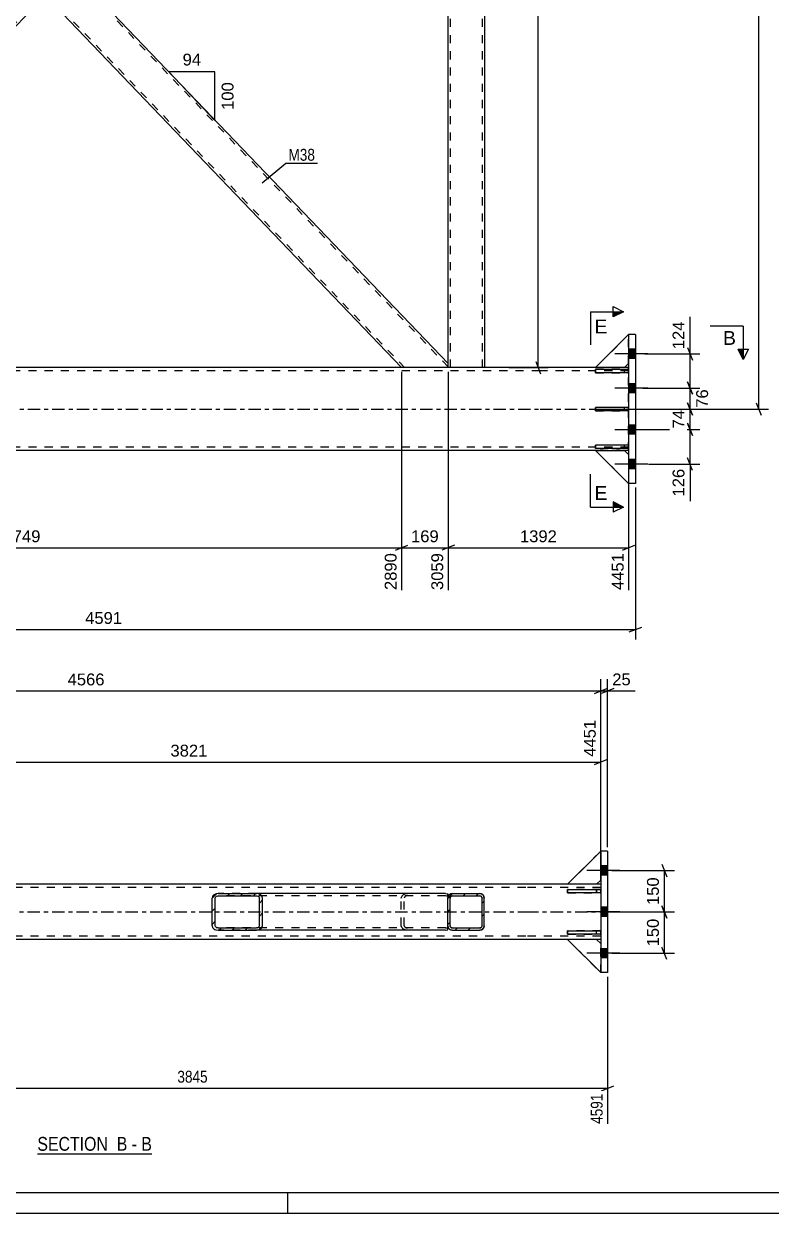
# Model space of a CAD drawing. Header units: millimetres. Extents: x 0 to 841, y 0 to 594.
# Drawn here: x 147.3 to 327.7, y 0 to 287.4 of the extents above; entities that cross this region are included whole.
import ezdxf

# ---------------------------------------------------------------- set-up
doc = ezdxf.new("R2010")
doc.units = ezdxf.units.MM
doc.linetypes.add('DXK_LINE_DOT2', pattern=[3.9198, 1.9599, -1.9599])
doc.linetypes.add('DXK_LINE_DOT3', pattern=[5.9187, 2.979, -0.9799, 0.9799, -0.9799])
doc.styles.add('Arial', font='ARIAL.TTF', dxfattribs={"height": 0.2})
doc.styles.add('Arial Narrow', font='ARIALN.TTF', dxfattribs={"height": 0.2})

# ---------------------------------------------------------------- blocks, each defined once
blk = doc.blocks.new('Unknown-318890688-1126')
at = {"color": 5, "linetype": 'Continuous'}
for p, q in [((5, 5), (836, 5)), ((211, 0), (211, 5)), ((0, 0), (841, 0))]:
    blk.add_line(p, q, dxfattribs=at)
blk = doc.blocks.new('Unknown-318890688-17 - 2607')
at = {"color": 6, "linetype": 'Continuous'}
blk.add_line((150.57, 14.34), (178.22, 14.34), dxfattribs=at)
at = {"color": 0, "linetype": 'Continuous'}
blk.add_wipeout([(168.68, 15.09), (168.68, 18.59), (150.57, 18.59), (150.57, 15.09)], dxfattribs=at)
at = {"color": 7, "linetype": 'Continuous', "style": 'Arial Narrow'}
blk.add_text('SECTION ', height=3.34, dxfattribs=at).set_placement((150.57, 15.09))
at = {"color": 0, "linetype": 'Continuous'}
blk.add_wipeout([(172.29, 15.09), (172.29, 18.59), (169.73, 18.59), (169.73, 15.09)], dxfattribs=at)
blk.add_wipeout([(174.61, 15.09), (174.61, 18.59), (173.34, 18.59), (173.34, 15.09)], dxfattribs=at)
at = {"color": 7, "linetype": 'Continuous', "style": 'Arial Narrow'}
blk.add_text('B', height=3.34, dxfattribs=at).set_placement((169.73, 15.09))
at = {"color": 0, "linetype": 'Continuous'}
blk.add_wipeout([(178.22, 15.09), (178.22, 18.59), (175.66, 18.59), (175.66, 15.09)], dxfattribs=at)
at = {"color": 7, "linetype": 'Continuous', "style": 'Arial Narrow'}
for s, p in [('B', (175.66, 15.09)), ('-', (173.34, 15.09))]:
    blk.add_text(s, height=3.34, dxfattribs=at).set_placement(p)
blk = doc.blocks.new('Bolt-318890688-4436 - 4290')
at = {"linetype": 'Continuous'}
for points in [[(293.31, 208.74), (293.31, 206.54), (294.97, 206.54), (294.97, 208.74)], [(293.31, 208.74), (293.31, 206.54), (294.97, 206.54), (294.97, 208.74)], [(293.31, 208.74), (293.31, 206.54), (294.97, 206.54), (294.97, 208.74)], [(293.31, 200.41), (293.31, 198.21), (294.97, 198.21), (294.97, 200.41)], [(293.31, 200.41), (293.31, 198.21), (294.97, 198.21), (294.97, 200.41)], [(293.31, 190.41), (293.31, 188.21), (294.97, 188.21), (294.97, 190.41)], [(293.31, 190.41), (293.31, 188.21), (294.97, 188.21), (294.97, 190.41)], [(293.31, 182.08), (293.31, 179.88), (294.97, 179.88), (294.97, 182.08)], [(293.31, 182.08), (293.31, 179.88), (294.97, 179.88), (294.97, 182.08)], [(293.31, 182.08), (293.31, 179.88), (294.97, 179.88), (294.97, 182.08)]]:
    blk.add_hatch(color=1, dxfattribs=at).paths.add_polyline_path(points)
at = {"color": 1, "linetype": 'Continuous'}
for p, q in [((297.91, 207.64), (289.97, 207.64)), ((297.91, 207.64), (289.97, 207.64)), ((297.91, 207.64), (289.97, 207.64)), ((294.97, 208.74), (293.31, 208.74)), ((294.97, 208.74), (293.31, 208.74)), ((294.97, 208.74), (293.31, 208.74)), ((294.97, 206.54), (293.31, 206.54)), ((294.97, 206.54), (293.31, 206.54)), ((294.97, 206.54), (293.31, 206.54)), ((297.91, 199.31), (289.97, 199.31)), ((297.91, 199.31), (289.97, 199.31)), ((294.97, 200.41), (293.31, 200.41)), ((294.97, 200.41), (293.31, 200.41)), ((294.97, 198.21), (293.31, 198.21)), ((294.97, 198.21), (293.31, 198.21)), ((294.97, 190.41), (293.31, 190.41)), ((294.97, 190.41), (293.31, 190.41)), ((297.91, 189.31), (289.97, 189.31)), ((297.91, 189.31), (289.97, 189.31)), ((294.97, 188.21), (293.31, 188.21)), ((294.97, 188.21), (293.31, 188.21)), ((294.97, 182.08), (293.31, 182.08)), ((294.97, 182.08), (293.31, 182.08)), ((294.97, 182.08), (293.31, 182.08)), ((297.91, 180.98), (289.97, 180.98)), ((297.91, 180.98), (289.97, 180.98)), ((297.91, 180.98), (289.97, 180.98)), ((294.97, 179.88), (293.31, 179.88)), ((294.97, 179.88), (293.31, 179.88)), ((294.97, 179.88), (293.31, 179.88))]:
    blk.add_line(p, q, dxfattribs=at)
blk = doc.blocks.new('Part-318890688-4358 - 4290')
at = {"color": 7, "linetype": 'DXK_LINE_DOT2'}
for p, q in [((249.74, 396.98), (258.54, 396.98)), ((249.74, 396.01), (249.74, 396.98)), ((250.27, 204.31), (250.27, 396.98)), ((258.01, 204.31), (258.01, 396.98)), ((249.74, 204.31), (249.74, 205.28)), ((258.54, 204.31), (249.74, 204.31))]:
    blk.add_line(p, q, dxfattribs=at)
at = {"color": 2, "linetype": 'Continuous'}
for p, q in [((258.54, 396.98), (258.54, 204.31)), ((249.74, 205.28), (249.74, 396.01))]:
    blk.add_line(p, q, dxfattribs=at)
blk = doc.blocks.new('Part-318890688-4422 - 4290')
at = {"color": 7, "linetype": 'DXK_LINE_DOT2'}
for p, q in [((285.31, 184.31), (292.31, 184.31)), ((293.31, 176.31), (285.31, 184.31)), ((292.31, 184.31), (293.31, 183.31)), ((293.31, 183.31), (293.31, 176.31))]:
    blk.add_line(p, q, dxfattribs=at)
blk = doc.blocks.new('Part-318890688-4416 - 4290')
at = {"color": 2, "linetype": 'Continuous'}
for p, q in [((285.31, 193.91), (285.31, 194.71)), ((293.31, 194.71), (285.31, 194.71)), ((293.31, 193.91), (285.31, 193.91)), ((293.31, 193.91), (293.31, 194.71))]:
    blk.add_line(p, q, dxfattribs=at)
at = {"color": 7, "linetype": 'DXK_LINE_DOT2'}
for p, q in [((292.31, 193.91), (292.31, 194.71)), ((293.31, 194.71), (293.31, 194.71)), ((293.31, 194.71), (293.31, 194.71)), ((293.31, 193.91), (293.31, 193.91)), ((293.31, 193.91), (293.31, 193.91))]:
    blk.add_line(p, q, dxfattribs=at)
blk = doc.blocks.new('Part-318890688-4352 - 4290')
at = {"color": 2, "linetype": 'Continuous'}
for p, q in [((153.21, 295.05), (158.56, 300.64)), ((249.74, 205.28), (158.56, 300.64)), ((152.47, 294.28), (153.21, 295.05)), ((238.49, 204.31), (152.47, 294.28)), ((249.74, 204.83), (249.74, 205.28)), ((249.76, 204.31), (249.74, 204.83))]:
    blk.add_line(p, q, dxfattribs=at)
at = {"color": 7, "linetype": 'DXK_LINE_DOT2'}
for p, q in [((249.74, 204.51), (158.19, 300.26)), ((152.53, 294.33), (153.21, 295.05)), ((152.84, 294.66), (152.87, 294.69)), ((239.23, 204.31), (152.84, 294.66)), ((249.76, 204.31), (238.49, 204.31)), ((249.74, 204.31), (249.74, 204.51)), ((249.74, 204.33), (249.74, 204.31))]:
    blk.add_line(p, q, dxfattribs=at)
blk = doc.blocks.new('Part-318890688-4377 - 4290')
at = {"color": 7, "linetype": 'DXK_LINE_DOT2'}
for p, q in [((55.2, 204.51), (239.23, 396.98)), ((65.72, 204.31), (249.74, 396.78)), ((249.76, 396.98), (238.49, 396.98)), ((249.74, 396.78), (249.74, 396.98)), ((152.47, 307.01), (146.38, 300.64)), ((152.47, 294.28), (158.56, 300.64)), ((66.45, 204.31), (55.19, 204.31)), ((55.2, 204.31), (55.2, 204.51))]:
    blk.add_line(p, q, dxfattribs=at)
at = {"color": 7, "linetype": 'DXK_LINE_DOT3'}
blk.add_line((60.37, 204.31), (244.58, 396.98), dxfattribs=at)
at = {"color": 2, "linetype": 'Continuous'}
for p, q in [((238.49, 396.98), (152.47, 307.01)), ((249.74, 396.46), (249.76, 396.98)), ((249.74, 396.01), (158.56, 300.64)), ((249.74, 396.01), (249.74, 396.46)), ((55.2, 205.28), (146.38, 300.64)), ((152.47, 294.28), (66.45, 204.31)), ((55.2, 204.83), (55.19, 204.31)), ((55.2, 205.28), (55.2, 204.83))]:
    blk.add_line(p, q, dxfattribs=at)
blk = doc.blocks.new('Part-318890688-4424 - 4290')
at = {"color": 7, "linetype": 'DXK_LINE_DOT2'}
for p, q in [((293.31, 212.31), (285.31, 204.31)), ((293.31, 205.31), (293.31, 212.31)), ((285.31, 204.31), (292.31, 204.31)), ((292.31, 204.31), (293.31, 205.31))]:
    blk.add_line(p, q, dxfattribs=at)
blk = doc.blocks.new('Part-318890688-4415 - 4290')
at = {"color": 2, "linetype": 'Continuous'}
for p, q in [((294.97, 212.31), (293.31, 212.31)), ((293.31, 212.31), (293.31, 176.31)), ((294.97, 212.31), (294.97, 176.31)), ((294.97, 176.31), (293.31, 176.31))]:
    blk.add_line(p, q, dxfattribs=at)
blk = doc.blocks.new('Part-318890688-4417 - 4290')
at = {"color": 2, "linetype": 'Continuous'}
for p, q in [((285.31, 203.08), (285.31, 203.88)), ((293.31, 203.88), (285.31, 203.88)), ((293.31, 203.08), (285.31, 203.08)), ((293.31, 203.08), (293.31, 203.88))]:
    blk.add_line(p, q, dxfattribs=at)
at = {"color": 7, "linetype": 'DXK_LINE_DOT2'}
for p, q in [((292.31, 203.08), (292.31, 203.88)), ((293.31, 203.88), (293.31, 203.88)), ((293.31, 203.88), (293.31, 203.88)), ((293.31, 203.08), (293.31, 203.08)), ((293.31, 203.08), (293.31, 203.08))]:
    blk.add_line(p, q, dxfattribs=at)
blk = doc.blocks.new('Part-318890688-4418 - 4290')
at = {"color": 2, "linetype": 'Continuous'}
for p, q in [((285.31, 184.74), (285.31, 185.54)), ((293.31, 185.54), (285.31, 185.54)), ((293.31, 184.74), (285.31, 184.74)), ((293.31, 184.74), (293.31, 185.54))]:
    blk.add_line(p, q, dxfattribs=at)
at = {"color": 7, "linetype": 'DXK_LINE_DOT2'}
for p, q in [((292.31, 184.74), (292.31, 185.54)), ((293.31, 185.54), (293.31, 185.54)), ((293.31, 185.54), (293.31, 185.54)), ((293.31, 184.74), (293.31, 184.74)), ((293.31, 184.74), (293.31, 184.74))]:
    blk.add_line(p, q, dxfattribs=at)
blk = doc.blocks.new('Part-318890688-4409 - 4290')
at = {"color": 2, "linetype": 'Continuous'}
for p, q in [((271.87, 204.31), (45.8, 204.31)), ((45.8, 195.35), (45.8, 204.31)), ((293.31, 204.31), (271.97, 204.31)), ((271.87, 184.31), (63.47, 184.31)), ((285.31, 184.31), (271.97, 184.31)), ((293.31, 184.31), (292.31, 184.31))]:
    blk.add_line(p, q, dxfattribs=at)
at = {"color": 7, "linetype": 'DXK_LINE_DOT2'}
for p, q in [((293.31, 184.31), (293.31, 204.31)), ((271.87, 203.51), (45.8, 203.51)), ((293.31, 203.51), (271.97, 203.51)), ((45.8, 184.31), (45.8, 195.35)), ((271.87, 185.11), (45.8, 185.11)), ((63.47, 184.31), (45.8, 184.31)), ((293.31, 185.11), (271.97, 185.11)), ((292.31, 184.31), (285.31, 184.31))]:
    blk.add_line(p, q, dxfattribs=at)
at = {"color": 7, "linetype": 'DXK_LINE_DOT3'}
for p, q in [((35.8, 194.31), (271.87, 194.31)), ((271.97, 194.31), (303.31, 194.31))]:
    blk.add_line(p, q, dxfattribs=at)
blk = doc.blocks.new('Part-318890688-4419 - 4290')
at = {"color": 7, "linetype": 'DXK_LINE_DOT2'}
for p, q in [((293.31, 194.71), (285.31, 194.71)), ((285.31, 194.71), (285.31, 193.91)), ((285.31, 193.91), (293.31, 193.91)), ((292.31, 193.91), (292.31, 194.71)), ((293.31, 193.91), (293.31, 194.71))]:
    blk.add_line(p, q, dxfattribs=at)
blk = doc.blocks.new('Part-318890688-4420 - 4290')
at = {"color": 7, "linetype": 'DXK_LINE_DOT2'}
for p, q in [((293.31, 203.88), (285.31, 203.88)), ((285.31, 203.88), (285.31, 203.08)), ((285.31, 203.08), (293.31, 203.08)), ((292.31, 203.08), (292.31, 203.88)), ((293.31, 203.08), (293.31, 203.88))]:
    blk.add_line(p, q, dxfattribs=at)
blk = doc.blocks.new('Part-318890688-4421 - 4290')
at = {"color": 7, "linetype": 'DXK_LINE_DOT2'}
for p, q in [((293.31, 185.54), (285.31, 185.54)), ((285.31, 185.54), (285.31, 184.74)), ((285.31, 184.74), (293.31, 184.74)), ((292.31, 184.74), (292.31, 185.54)), ((293.31, 184.74), (293.31, 185.54))]:
    blk.add_line(p, q, dxfattribs=at)
blk = doc.blocks.new('Part-318890688-4423 - 4290')
at = {"color": 2, "linetype": 'Continuous'}
for p, q in [((285.31, 184.31), (292.31, 184.31)), ((293.31, 176.31), (285.31, 184.31)), ((292.31, 184.31), (293.31, 183.31))]:
    blk.add_line(p, q, dxfattribs=at)
at = {"color": 7, "linetype": 'DXK_LINE_DOT2'}
for p, q in [((293.31, 183.31), (293.31, 183.31)), ((293.31, 183.31), (293.31, 176.31)), ((293.31, 183.31), (293.31, 183.31)), ((293.31, 176.31), (293.31, 176.31)), ((293.31, 176.31), (293.31, 176.31))]:
    blk.add_line(p, q, dxfattribs=at)
blk = doc.blocks.new('Part-318890688-4425 - 4290')
at = {"color": 2, "linetype": 'Continuous'}
for p, q in [((293.31, 212.31), (285.31, 204.31)), ((293.31, 212.31), (293.31, 212.31)), ((292.31, 204.31), (285.31, 204.31)), ((293.31, 205.31), (292.31, 204.31))]:
    blk.add_line(p, q, dxfattribs=at)
at = {"color": 7, "linetype": 'DXK_LINE_DOT2'}
for q in [(293.31, 212.31), (293.31, 205.31), (293.31, 205.31)]:
    blk.add_line((293.31, 205.31), q, dxfattribs=at)
blk = doc.blocks.new('Part-318890688-2615 - 2607')
at = {"color": 2, "linetype": 'Continuous'}
for p, q in [((288.24, 87.47), (286.57, 87.47)), ((286.57, 87.47), (286.57, 58.14)), ((288.24, 87.47), (288.24, 58.14)), ((288.24, 58.14), (286.57, 58.14))]:
    blk.add_line(p, q, dxfattribs=at)
blk = doc.blocks.new('Part-318890688-2619 - 2607')
at = {"color": 2, "linetype": 'Continuous'}
for p, q in [((285.57, 66.14), (278.57, 66.14)), ((278.57, 66.14), (286.57, 58.14)), ((286.57, 65.14), (285.57, 66.14))]:
    blk.add_line(p, q, dxfattribs=at)
at = {"color": 7, "linetype": 'DXK_LINE_DOT2'}
for p, q in [((286.57, 65.14), (286.57, 65.14)), ((286.57, 65.14), (286.57, 65.14)), ((286.57, 58.14), (286.57, 65.14)), ((286.57, 58.14), (286.57, 58.14)), ((286.57, 58.14), (286.57, 58.14))]:
    blk.add_line(p, q, dxfattribs=at)
blk = doc.blocks.new('Part-318890688-2677 - 2607')
at = {"linetype": 'Continuous'}
h = blk.add_hatch(dxfattribs=at)
h.set_pattern_fill('', scale=0.7, style=0, pattern_type=0)
h.set_pattern_definition([(45, (257.813, 68.4882), (-1.57154, 1.57154), [])])
h.paths.add_polyline_path([(257.4, 68.41), (257.81, 68.49), (258.16, 68.72), (258.39, 69.07), (258.47, 69.47), (258.47, 76.14), (258.39, 76.55), (258.16, 76.89), (257.81, 77.13), (257.4, 77.21), (250.74, 77.21), (250.33, 77.13), (249.98, 76.89), (249.75, 76.55), (249.67, 76.14), (249.67, 69.47), (249.75, 69.07), (249.98, 68.72), (250.33, 68.49), (250.74, 68.41)])
h.paths.add_polyline_path([(250.53, 68.98), (250.36, 69.1), (250.25, 69.27), (250.2, 69.47), (250.2, 76.14), (250.25, 76.34), (250.36, 76.52), (250.53, 76.63), (250.74, 76.67), (257.4, 76.67), (257.61, 76.63), (257.78, 76.52), (257.9, 76.34), (257.94, 76.14), (257.94, 69.47), (257.9, 69.27), (257.78, 69.1), (257.61, 68.98), (257.4, 68.94), (250.74, 68.94)])
at = {"color": 7, "linetype": 'DXK_LINE_DOT2'}
for p, q in [((249.67, 76.14), (249.75, 76.55)), ((249.67, 69.47), (249.67, 76.14)), ((250.25, 76.34), (250.2, 76.14)), ((250.2, 69.47), (250.2, 76.14)), ((250.33, 77.13), (250.74, 77.21)), ((250.74, 76.67), (250.53, 76.63)), ((250.74, 77.21), (257.4, 77.21)), ((250.74, 76.67), (257.4, 76.67)), ((257.4, 77.21), (257.81, 77.13)), ((257.61, 76.63), (257.4, 76.67)), ((257.94, 76.14), (257.9, 76.34)), ((257.94, 69.47), (257.94, 76.14)), ((258.39, 76.55), (258.47, 76.14)), ((258.47, 69.47), (258.47, 76.14)), ((249.75, 69.07), (249.67, 69.47)), ((250.2, 69.47), (250.25, 69.27)), ((250.53, 68.98), (250.74, 68.94)), ((257.4, 68.94), (257.61, 68.98)), ((257.9, 69.27), (257.94, 69.47)), ((258.47, 69.47), (258.39, 69.07)), ((250.74, 68.41), (250.33, 68.49)), ((250.74, 68.94), (257.4, 68.94)), ((250.74, 68.41), (257.4, 68.41)), ((257.81, 68.49), (257.4, 68.41))]:
    blk.add_line(p, q, dxfattribs=at)
at = {"color": 2, "linetype": 'Continuous'}
for p, q in [((249.75, 76.55), (249.67, 76.14)), ((249.67, 69.47), (249.67, 76.14)), ((250.2, 76.14), (250.25, 76.34)), ((250.2, 69.47), (250.2, 76.14)), ((250.74, 77.21), (250.33, 77.13)), ((250.53, 76.63), (250.74, 76.67)), ((250.74, 77.21), (257.4, 77.21)), ((250.74, 76.67), (257.4, 76.67)), ((257.81, 77.13), (257.4, 77.21)), ((257.4, 76.67), (257.61, 76.63)), ((257.9, 76.34), (257.94, 76.14)), ((257.94, 69.47), (257.94, 76.14)), ((258.47, 76.14), (258.39, 76.55)), ((258.47, 69.47), (258.47, 76.14)), ((249.67, 69.47), (249.75, 69.07)), ((250.25, 69.27), (250.2, 69.47)), ((250.74, 68.94), (250.53, 68.98)), ((257.61, 68.98), (257.4, 68.94)), ((257.94, 69.47), (257.9, 69.27)), ((258.39, 69.07), (258.47, 69.47)), ((250.33, 68.49), (250.74, 68.41)), ((250.74, 68.94), (257.4, 68.94)), ((250.74, 68.41), (257.4, 68.41)), ((257.4, 68.41), (257.81, 68.49))]:
    blk.add_line(p, q, dxfattribs=at)
at = {"color": 7, "linetype": 'DXK_LINE_DOT2'}
for centre, radius, start, end in [((250.74, 76.14), 1.07, 112.5, 157.5), ((250.74, 76.14), 0.533, 112.5, 157.5), ((257.4, 76.14), 0.533, 22.5, 67.5), ((257.4, 76.14), 1.07, 22.5, 67.5), ((250.74, 69.47), 1.07, 202.5, 247.5), ((250.74, 69.47), 0.533, 202.5, 247.5), ((257.4, 69.47), 0.533, 292.5, 337.5), ((257.4, 69.47), 1.07, 292.5, 337.5)]:
    blk.add_arc(centre, radius, start, end, dxfattribs=at)
at = {"color": 2, "linetype": 'Continuous'}
for centre, radius, start, end in [((250.74, 76.14), 1.07, 112.5, 157.5), ((250.74, 76.14), 0.533, 112.5, 157.5), ((257.4, 76.14), 0.533, 22.5, 67.5), ((257.4, 76.14), 1.07, 22.5, 67.5), ((250.74, 69.47), 1.07, 202.5, 247.5), ((250.74, 69.47), 0.533, 202.5, 247.5), ((257.4, 69.47), 0.533, 292.5, 337.5), ((257.4, 69.47), 1.07, 292.5, 337.5)]:
    blk.add_arc(centre, radius, start, end, dxfattribs=at)
blk = doc.blocks.new('Part-318890688-2613 - 2607')
at = {"color": 2, "linetype": 'Continuous'}
for p, q in [((45.74, 79.47), (45.74, 77.87)), ((268.47, 79.47), (45.74, 79.47)), ((45.74, 67.74), (45.74, 77.87)), ((278.57, 79.47), (268.57, 79.47)), ((286.57, 79.47), (285.57, 79.47)), ((45.74, 66.14), (45.74, 67.74)), ((268.47, 66.14), (45.74, 66.14)), ((278.57, 66.14), (268.57, 66.14)), ((286.57, 66.14), (285.57, 66.14))]:
    blk.add_line(p, q, dxfattribs=at)
at = {"color": 7, "linetype": 'DXK_LINE_DOT2'}
for p, q in [((45.74, 79.47), (45.74, 79.01)), ((268.47, 78.67), (45.74, 78.67)), ((286.57, 78.67), (268.57, 78.67)), ((285.57, 79.47), (278.57, 79.47)), ((286.57, 79.47), (286.57, 66.14)), ((45.74, 67.74), (45.74, 66.26)), ((268.47, 66.94), (45.74, 66.94)), ((286.57, 66.94), (268.57, 66.94)), ((285.57, 66.14), (278.57, 66.14))]:
    blk.add_line(p, q, dxfattribs=at)
at = {"color": 7, "linetype": 'DXK_LINE_DOT3'}
for p, q in [((35.74, 72.81), (268.47, 72.81)), ((268.57, 72.81), (296.57, 72.81))]:
    blk.add_line(p, q, dxfattribs=at)
blk = doc.blocks.new('Part-318890688-2622 - 2607')
at = {"color": 7, "linetype": 'DXK_LINE_DOT2'}
for p, q in [((285.57, 66.14), (278.57, 66.14)), ((278.57, 66.14), (286.57, 58.14)), ((286.57, 65.14), (285.57, 66.14)), ((286.57, 58.14), (286.57, 65.14))]:
    blk.add_line(p, q, dxfattribs=at)
blk = doc.blocks.new('Part-318890688-2680 - 2607')
at = {"linetype": 'Continuous'}
h = blk.add_hatch(dxfattribs=at)
h.set_pattern_fill('', scale=0.7, style=0, pattern_type=0)
h.set_pattern_definition([(45, (204.0214, 68.4882), (-1.57154, 1.57154), [])])
h.paths.add_polyline_path([(203.46, 68.41), (204.02, 68.49), (204.5, 68.72), (204.82, 69.07), (204.93, 69.47), (204.93, 76.14), (204.82, 76.55), (204.5, 76.89), (204.02, 77.13), (203.46, 77.21), (194.23, 77.21), (193.67, 77.13), (193.19, 76.89), (192.87, 76.55), (192.76, 76.14), (192.76, 69.47), (192.87, 69.07), (193.19, 68.72), (193.67, 68.49), (194.23, 68.41)])
h.paths.add_polyline_path([(193.95, 68.98), (193.71, 69.1), (193.55, 69.27), (193.5, 69.47), (193.5, 76.14), (193.55, 76.34), (193.71, 76.52), (193.95, 76.63), (194.23, 76.67), (203.46, 76.67), (203.74, 76.63), (203.98, 76.52), (204.14, 76.34), (204.19, 76.14), (204.19, 69.47), (204.14, 69.27), (203.98, 69.1), (203.74, 68.98), (203.46, 68.94), (194.23, 68.94)])
at = {"color": 2, "linetype": 'Continuous'}
for p, q in [((192.87, 76.55), (192.76, 76.14)), ((192.76, 69.47), (192.76, 76.14)), ((193.5, 76.14), (193.55, 76.34)), ((193.5, 69.47), (193.5, 76.14)), ((194.23, 77.21), (193.67, 77.13)), ((193.95, 76.63), (194.23, 76.67)), ((194.23, 77.21), (203.46, 77.21)), ((194.23, 76.67), (203.46, 76.67)), ((249.12, 77.21), (203.46, 77.21)), ((204.02, 77.13), (203.46, 77.21)), ((203.46, 76.67), (203.74, 76.63)), ((204.14, 76.34), (204.19, 76.14)), ((204.19, 69.47), (204.19, 76.14)), ((204.93, 76.14), (204.82, 76.55)), ((204.93, 69.47), (204.93, 76.14)), ((249.12, 77.21), (249.69, 77.13)), ((249.67, 76.49), (249.69, 77.13)), ((249.69, 77.13), (249.67, 76.89)), ((249.67, 76.89), (249.67, 76.55)), ((249.67, 76.55), (249.67, 76.14)), ((192.76, 69.47), (192.87, 69.07)), ((193.55, 69.27), (193.5, 69.47)), ((194.23, 68.94), (193.95, 68.98)), ((203.74, 68.98), (203.46, 68.94)), ((204.19, 69.47), (204.14, 69.27)), ((204.82, 69.07), (204.93, 69.47)), ((249.67, 68.72), (249.67, 69.47)), ((249.69, 68.49), (249.67, 69.13)), ((193.67, 68.49), (194.23, 68.41)), ((194.23, 68.94), (203.46, 68.94)), ((194.23, 68.41), (203.46, 68.41)), ((203.46, 68.41), (204.02, 68.49)), ((249.12, 68.41), (203.46, 68.41)), ((249.12, 68.41), (249.69, 68.49)), ((249.69, 68.49), (249.67, 68.72))]:
    blk.add_line(p, q, dxfattribs=at)
at = {"color": 7, "linetype": 'DXK_LINE_DOT2'}
for p, q in [((203.46, 77.21), (194.23, 77.21)), ((249.12, 76.67), (194.23, 76.67)), ((238.42, 76.14), (238.53, 76.55)), ((238.42, 69.47), (238.42, 76.14)), ((239.22, 76.34), (239.16, 76.14)), ((239.16, 69.47), (239.16, 76.14)), ((239.33, 77.13), (239.9, 77.21)), ((239.9, 76.67), (239.62, 76.63)), ((249.4, 76.63), (249.12, 76.67)), ((249.64, 76.52), (249.4, 76.63)), ((249.67, 76.49), (249.64, 76.52)), ((249.67, 69.47), (249.67, 76.14)), ((238.53, 69.07), (238.42, 69.47)), ((239.16, 69.47), (239.22, 69.27)), ((239.62, 68.98), (239.9, 68.94)), ((249.12, 68.94), (249.4, 68.98)), ((249.4, 68.98), (249.64, 69.1)), ((249.64, 69.1), (249.67, 69.13)), ((249.12, 68.94), (194.23, 68.94)), ((203.46, 68.41), (194.23, 68.41)), ((239.9, 68.41), (239.33, 68.49))]:
    blk.add_line(p, q, dxfattribs=at)
at = {"color": 2, "linetype": 'Continuous'}
for centre, radius, start, end in [((194, 75.82), 1.35, 104.3889, 147.3288), ((194.12, 75.98), 0.673, 104.3889, 147.3288), ((203.57, 75.98), 0.673, 32.6712, 75.6111), ((203.69, 75.82), 1.35, 32.6712, 75.6111), ((194, 69.79), 1.35, 212.6712, 255.6111), ((194.12, 69.63), 0.673, 212.6712, 255.6111), ((203.57, 69.63), 0.673, 284.3889, 327.3288), ((203.69, 69.79), 1.35, 284.3889, 327.3288)]:
    blk.add_arc(centre, radius, start, end, dxfattribs=at)
at = {"color": 7, "linetype": 'DXK_LINE_DOT2'}
for centre, radius, start, end in [((239.67, 75.82), 1.35, 104.3889, 147.3288), ((239.78, 75.98), 0.673, 104.3889, 147.3288), ((239.67, 69.79), 1.35, 212.6712, 255.6111), ((239.78, 69.63), 0.673, 212.6712, 255.6111)]:
    blk.add_arc(centre, radius, start, end, dxfattribs=at)
blk = doc.blocks.new('Part-318890688-2616 - 2607')
at = {"color": 7, "linetype": 'DXK_LINE_DOT2'}
for p, q in [((285.57, 66.14), (278.57, 66.14)), ((278.57, 66.14), (286.57, 58.14)), ((286.57, 65.14), (285.57, 66.14)), ((286.57, 58.14), (286.57, 65.14))]:
    blk.add_line(p, q, dxfattribs=at)
blk = doc.blocks.new('Part-318890688-2625 - 2607')
at = {"color": 7, "linetype": 'DXK_LINE_DOT2'}
for p, q in [((278.57, 79.47), (286.57, 87.47)), ((286.57, 87.47), (286.57, 80.47)), ((286.57, 80.47), (285.57, 79.47)), ((285.57, 79.47), (278.57, 79.47))]:
    blk.add_line(p, q, dxfattribs=at)
blk = doc.blocks.new('Part-318890688-2628 - 2607')
at = {"color": 2, "linetype": 'Continuous'}
for p, q in [((286.57, 87.47), (278.57, 79.47)), ((286.57, 80.47), (285.57, 79.47)), ((285.57, 79.47), (278.57, 79.47))]:
    blk.add_line(p, q, dxfattribs=at)
at = {"color": 7, "linetype": 'DXK_LINE_DOT2'}
for p, q in [((286.57, 87.47), (286.57, 87.47)), ((286.57, 87.47), (286.57, 80.47)), ((286.57, 87.47), (286.57, 87.47)), ((286.57, 80.47), (286.57, 80.47)), ((286.57, 80.47), (286.57, 80.47))]:
    blk.add_line(p, q, dxfattribs=at)
blk = doc.blocks.new('Part-318890688-2631 - 2607')
at = {"color": 7, "linetype": 'DXK_LINE_DOT2'}
for p, q in [((278.57, 79.47), (286.57, 87.47)), ((286.57, 87.47), (286.57, 80.47)), ((286.57, 80.47), (285.57, 79.47)), ((285.57, 79.47), (278.57, 79.47))]:
    blk.add_line(p, q, dxfattribs=at)
blk = doc.blocks.new('Part-318890688-2632 - 2607')
at = {"color": 7, "linetype": 'DXK_LINE_DOT2'}
for p, q in [((286.57, 78.21), (278.57, 78.21)), ((278.57, 78.21), (278.57, 77.41)), ((285.57, 78.21), (285.57, 77.41)), ((286.57, 77.41), (286.57, 78.21)), ((278.57, 77.41), (286.57, 77.41))]:
    blk.add_line(p, q, dxfattribs=at)
blk = doc.blocks.new('Part-318890688-2633 - 2607')
at = {"color": 7, "linetype": 'DXK_LINE_DOT2'}
for p, q in [((286.57, 68.21), (278.57, 68.21)), ((278.57, 68.21), (278.57, 67.41)), ((278.57, 67.41), (286.57, 67.41)), ((285.57, 67.41), (285.57, 68.21)), ((286.57, 67.41), (286.57, 68.21))]:
    blk.add_line(p, q, dxfattribs=at)
blk = doc.blocks.new('Part-318890688-2634 - 2607')
at = {"color": 2, "linetype": 'Continuous'}
for p, q in [((278.57, 77.41), (278.57, 78.21)), ((278.57, 78.21), (286.57, 78.21)), ((286.57, 78.21), (286.57, 77.41)), ((286.57, 77.41), (278.57, 77.41))]:
    blk.add_line(p, q, dxfattribs=at)
at = {"color": 7, "linetype": 'DXK_LINE_DOT2'}
blk.add_line((285.57, 77.41), (285.57, 78.21), dxfattribs=at)
blk = doc.blocks.new('Part-318890688-2635 - 2607')
at = {"color": 2, "linetype": 'Continuous'}
for p, q in [((278.57, 67.41), (278.57, 68.21)), ((278.57, 68.21), (286.57, 68.21)), ((286.57, 67.41), (278.57, 67.41)), ((286.57, 68.21), (286.57, 67.41))]:
    blk.add_line(p, q, dxfattribs=at)
at = {"color": 7, "linetype": 'DXK_LINE_DOT2'}
blk.add_line((285.57, 67.41), (285.57, 68.21), dxfattribs=at)
blk = doc.blocks.new('Bolt-318890688-2667 - 2607')
at = {"linetype": 'Continuous'}
for points in [[(286.57, 83.91), (286.57, 81.71), (288.24, 81.71), (288.24, 83.91)], [(286.57, 83.91), (286.57, 81.71), (288.24, 81.71), (288.24, 83.91)], [(286.57, 83.91), (286.57, 81.71), (288.24, 81.71), (288.24, 83.91)], [(286.57, 83.91), (286.57, 81.71), (288.24, 81.71), (288.24, 83.91)], [(286.57, 73.91), (286.57, 71.71), (288.24, 71.71), (288.24, 73.91)], [(286.57, 73.91), (286.57, 71.71), (288.24, 71.71), (288.24, 73.91)], [(286.57, 63.91), (286.57, 61.71), (288.24, 61.71), (288.24, 63.91)], [(286.57, 63.91), (286.57, 61.71), (288.24, 61.71), (288.24, 63.91)], [(286.57, 63.91), (286.57, 61.71), (288.24, 61.71), (288.24, 63.91)], [(286.57, 63.91), (286.57, 61.71), (288.24, 61.71), (288.24, 63.91)]]:
    blk.add_hatch(color=1, dxfattribs=at).paths.add_polyline_path(points)
at = {"color": 1, "linetype": 'Continuous'}
for p, q in [((288.24, 83.91), (286.57, 83.91)), ((288.24, 83.91), (286.57, 83.91)), ((288.24, 83.91), (286.57, 83.91)), ((288.24, 83.91), (286.57, 83.91)), ((291.17, 82.81), (283.24, 82.81)), ((291.17, 82.81), (283.24, 82.81)), ((291.17, 82.81), (283.24, 82.81)), ((291.17, 82.81), (283.24, 82.81)), ((288.24, 81.71), (286.57, 81.71)), ((288.24, 81.71), (286.57, 81.71)), ((288.24, 81.71), (286.57, 81.71)), ((288.24, 81.71), (286.57, 81.71)), ((291.17, 72.81), (283.24, 72.81)), ((291.17, 72.81), (283.24, 72.81)), ((288.24, 73.91), (286.57, 73.91)), ((288.24, 73.91), (286.57, 73.91)), ((288.24, 71.71), (286.57, 71.71)), ((288.24, 71.71), (286.57, 71.71)), ((288.24, 63.91), (286.57, 63.91)), ((288.24, 63.91), (286.57, 63.91)), ((288.24, 63.91), (286.57, 63.91)), ((288.24, 63.91), (286.57, 63.91)), ((291.17, 62.81), (283.24, 62.81)), ((291.17, 62.81), (283.24, 62.81)), ((291.17, 62.81), (283.24, 62.81)), ((291.17, 62.81), (283.24, 62.81)), ((288.24, 61.71), (286.57, 61.71)), ((288.24, 61.71), (286.57, 61.71)), ((288.24, 61.71), (286.57, 61.71)), ((288.24, 61.71), (286.57, 61.71))]:
    blk.add_line(p, q, dxfattribs=at)
blk = doc.blocks.new('StraightDimension-318890688-4776 - 4290')
at = {"color": 7, "linetype": 'Continuous'}
for p, q in [((296.74, 199.39), (310.99, 199.39)), ((307.54, 200.89), (308.74, 197.89)), ((308.14, 194.31), (308.14, 199.39)), ((308.74, 192.81), (307.54, 195.81)), ((284.8, 194.31), (310.99, 194.31))]:
    blk.add_line(p, q, dxfattribs=at)
at = {"color": 0}
blk.add_wipeout([(313.09, 199.67), (308.89, 199.67), (308.89, 194.02), (313.09, 194.02)], dxfattribs=at)
at = {"color": 3, "style": 'Arial'}
blk.add_text('76', height=2.865, rotation=90.0002, dxfattribs=at).set_placement((312.49, 194.62))
blk = doc.blocks.new('StraightDimension-318890688-4667 - 4290')
at = {"color": 7, "linetype": 'Continuous'}
for p, q in [((249.74, 203.31), (249.74, 150.58)), ((293.31, 183.31), (293.31, 150.58)), ((251.24, 161.38), (248.24, 160.18)), ((291.81, 160.18), (294.81, 161.38)), ((249.74, 160.78), (293.31, 160.78))]:
    blk.add_line(p, q, dxfattribs=at)
at = {"color": 0}
blk.add_wipeout([(276.57, 161.53), (276.57, 165.73), (266.48, 165.73), (266.48, 161.53)], dxfattribs=at)
at = {"color": 0, "linetype": 'Continuous'}
blk.add_wipeout([(292.71, 160.08), (288.51, 160.08), (288.51, 149.98), (292.71, 149.98)], dxfattribs=at)
at = {"color": 3, "style": 'Arial'}
blk.add_text('1392', height=2.865, dxfattribs=at).set_placement((267.08, 162.13))
at = {"color": 3, "linetype": 'Continuous', "style": 'Arial'}
blk.add_text('4451', height=2.865, rotation=90.0002, dxfattribs=at).set_placement((292.11, 150.58))
blk = doc.blocks.new('AngleDimension-318890688-4524 - 4290')
at = {"color": 7, "linetype": 'Continuous'}
for p, q in [((182.43, 275.67), (182.29, 275.81)), ((193.42, 275.81), (182.29, 275.81)), ((193.42, 264.03), (182.29, 275.81)), ((193.42, 264.03), (193.42, 275.81))]:
    blk.add_line(p, q, dxfattribs=at)
at = {"color": 0}
for points in [[(190.68, 276.71), (190.68, 280.91), (185.03, 280.91), (185.03, 276.71)], [(198.52, 273.86), (194.32, 273.86), (194.32, 265.99), (198.52, 265.99)]]:
    blk.add_wipeout(points, dxfattribs=at)
at = {"color": 3, "style": 'Arial'}
blk.add_text('94', height=2.865, dxfattribs=at).set_placement((185.63, 277.31))
blk.add_text('100', height=2.865, rotation=90.0002, dxfattribs=at).set_placement((197.92, 266.59))
blk = doc.blocks.new('StraightDimension-318890688-4571 - 4290')
at = {"color": 7, "linetype": 'Continuous'}
for p, q in [((294.97, 175.31), (294.97, 138.64)), ((38.14, 170.08), (38.14, 138.64)), ((39.64, 141.64), (36.64, 140.44)), ((38.14, 141.04), (294.97, 141.04)), ((293.47, 140.44), (296.47, 141.64))]:
    blk.add_line(p, q, dxfattribs=at)
at = {"color": 0}
blk.add_wipeout([(171.6, 141.79), (171.6, 145.99), (161.51, 145.99), (161.51, 141.79)], dxfattribs=at)
at = {"color": 3, "style": 'Arial'}
blk.add_text('4591', height=2.865, dxfattribs=at).set_placement((162.11, 142.39))
blk = doc.blocks.new('StraightDimension-318890688-4678 - 4290')
at = {"color": 7, "linetype": 'Continuous'}
for p, q in [((238.49, 203.31), (238.49, 150.58)), ((249.74, 203.31), (249.74, 150.58)), ((236.99, 160.18), (239.99, 161.38)), ((251.24, 161.38), (248.24, 160.18)), ((238.49, 160.78), (249.74, 160.78))]:
    blk.add_line(p, q, dxfattribs=at)
at = {"color": 0}
blk.add_wipeout([(248.05, 161.53), (248.05, 165.73), (240.18, 165.73), (240.18, 161.53)], dxfattribs=at)
at = {"color": 0, "linetype": 'Continuous'}
blk.add_wipeout([(249.14, 160.08), (244.94, 160.08), (244.94, 149.98), (249.14, 149.98)], dxfattribs=at)
at = {"color": 3, "style": 'Arial'}
blk.add_text('169', height=2.865, dxfattribs=at).set_placement((240.78, 162.13))
at = {"color": 3, "linetype": 'Continuous', "style": 'Arial'}
blk.add_text('3059', height=2.865, rotation=90.0002, dxfattribs=at).set_placement((248.54, 150.58))
blk = doc.blocks.new('StraightDimension-318890688-4694 - 4290')
at = {"color": 7, "linetype": 'Continuous'}
for p, q in [((55.2, 204.28), (55.2, 152.8)), ((238.49, 203.31), (238.49, 150.58)), ((56.7, 161.38), (53.7, 160.18)), ((236.99, 160.18), (239.99, 161.38)), ((55.2, 160.78), (238.49, 160.78))]:
    blk.add_line(p, q, dxfattribs=at)
at = {"color": 0}
blk.add_wipeout([(151.89, 161.53), (151.89, 165.73), (141.8, 165.73), (141.8, 161.53)], dxfattribs=at)
at = {"color": 0, "linetype": 'Continuous'}
blk.add_wipeout([(237.89, 160.08), (233.69, 160.08), (233.69, 149.98), (237.89, 149.98)], dxfattribs=at)
at = {"color": 3, "style": 'Arial'}
blk.add_text('2749', height=2.865, dxfattribs=at).set_placement((142.4, 162.13))
at = {"color": 3, "linetype": 'Continuous', "style": 'Arial'}
blk.add_text('2890', height=2.865, rotation=90.0002, dxfattribs=at).set_placement((237.29, 150.58))
blk = doc.blocks.new('StraightDimension-318890688-4756 - 4290')
at = {"color": 7, "linetype": 'Continuous'}
for p, q in [((307.54, 190.89), (308.74, 187.89)), ((296.74, 189.39), (310.54, 189.39)), ((308.14, 180.98), (308.14, 189.39)), ((308.74, 179.48), (307.54, 182.48)), ((298.12, 180.98), (310.54, 180.98))]:
    blk.add_line(p, q, dxfattribs=at)
at = {"color": 0}
blk.add_wipeout([(307.39, 180.45), (303.19, 180.45), (303.19, 172.58), (307.39, 172.58)], dxfattribs=at)
at = {"color": 7, "linetype": 'Continuous'}
blk.add_line((308.14, 180.98), (308.14, 172.05), dxfattribs=at)
blk.add_line((308.14, 180.98), (308.14, 172.05), dxfattribs=at)
at = {"color": 3, "style": 'Arial'}
blk.add_text('126', height=2.865, rotation=90.0002, dxfattribs=at).set_placement((306.79, 173.18))
blk = doc.blocks.new('StraightDimension-318890688-4766 - 4290')
at = {"color": 7, "linetype": 'Continuous'}
for p, q in [((307.54, 195.81), (308.74, 192.81)), ((284.8, 194.31), (310.54, 194.31)), ((308.14, 189.39), (308.14, 194.31)), ((308.74, 187.89), (307.54, 190.89)), ((296.74, 189.39), (310.54, 189.39))]:
    blk.add_line(p, q, dxfattribs=at)
at = {"color": 0}
blk.add_wipeout([(307.39, 194.67), (303.19, 194.67), (303.19, 189.02), (307.39, 189.02)], dxfattribs=at)
at = {"color": 3, "style": 'Arial'}
blk.add_text('74', height=2.865, rotation=90.0002, dxfattribs=at).set_placement((306.79, 189.62))
blk = doc.blocks.new('StraightDimension-318890688-4786 - 4290')
at = {"color": 7, "linetype": 'Continuous'}
for p, q in [((297.21, 207.64), (310.54, 207.64)), ((307.54, 209.14), (308.74, 206.14)), ((308.14, 199.39), (308.14, 207.64)), ((296.74, 199.39), (310.54, 199.39)), ((308.74, 197.89), (307.54, 200.89))]:
    blk.add_line(p, q, dxfattribs=at)
at = {"color": 0}
blk.add_wipeout([(307.39, 216.04), (303.19, 216.04), (303.19, 208.17), (307.39, 208.17)], dxfattribs=at)
at = {"color": 7, "linetype": 'Continuous'}
blk.add_line((308.14, 207.64), (308.14, 216.56), dxfattribs=at)
blk.add_line((308.14, 207.64), (308.14, 216.56), dxfattribs=at)
at = {"color": 3, "style": 'Arial'}
blk.add_text('124', height=2.865, rotation=90.0002, dxfattribs=at).set_placement((306.79, 208.77))
blk = doc.blocks.new('StraightDimension-318890688-4860 - 4290')
at = {"color": 7, "linetype": 'Continuous'}
for p, q in [((266.89, 396.98), (273.87, 396.98)), ((272.07, 395.48), (270.87, 398.48)), ((271.47, 204.31), (271.47, 396.98)), ((264.41, 204.31), (273.87, 204.31)), ((270.87, 205.81), (272.07, 202.81))]:
    blk.add_line(p, q, dxfattribs=at)
at = {"color": 0}
blk.add_wipeout([(270.72, 305.69), (266.52, 305.69), (266.52, 295.6), (270.72, 295.6)], dxfattribs=at)
at = {"color": 3, "style": 'Arial'}
blk.add_text('2890', height=2.865, rotation=90.0002, dxfattribs=at).set_placement((270.12, 296.2))
blk = doc.blocks.new('StraightDimension-318890688-4871 - 4290')
at = {"color": 7, "linetype": 'Continuous'}
for p, q in [((325.31, 405.48), (324.11, 408.48)), ((294.31, 406.98), (327.11, 406.98)), ((324.71, 194.31), (324.71, 406.98)), ((324.11, 195.81), (325.31, 192.81)), ((285.64, 194.31), (327.11, 194.31))]:
    blk.add_line(p, q, dxfattribs=at)
at = {"color": 0}
blk.add_wipeout([(323.96, 305.69), (319.76, 305.69), (319.76, 295.6), (323.96, 295.6)], dxfattribs=at)
at = {"color": 3, "style": 'Arial'}
blk.add_text('3190', height=2.865, rotation=90.0002, dxfattribs=at).set_placement((323.36, 296.2))
blk = doc.blocks.new('StraightDimension-318890688-2819 - 2607')
at = {"color": 7, "linetype": 'Continuous'}
for p, q in [((301.36, 84.31), (302.56, 81.31)), ((289.24, 82.81), (304.36, 82.81)), ((301.96, 72.81), (301.96, 82.81)), ((289.24, 72.81), (304.36, 72.81)), ((302.56, 71.31), (301.36, 74.31))]:
    blk.add_line(p, q, dxfattribs=at)
at = {"color": 0}
blk.add_wipeout([(301.21, 81.74), (297.01, 81.74), (297.01, 73.87), (301.21, 73.87)], dxfattribs=at)
at = {"color": 3, "style": 'Arial'}
blk.add_text('150', height=2.865, rotation=90.0002, dxfattribs=at).set_placement((300.61, 74.47))
blk = doc.blocks.new('StraightDimension-318890688-9237 - 2607')
at = {"color": 7, "linetype": 'Continuous'}
for p, q in [((87.82, 64.11), (87.82, 23.42)), ((288.24, 57.14), (288.24, 21.59)), ((89.32, 30.8), (86.32, 29.6)), ((87.82, 30.2), (288.24, 30.2)), ((286.74, 29.6), (289.74, 30.8))]:
    blk.add_line(p, q, dxfattribs=at)
at = {"color": 0}
blk.add_wipeout([(192.29, 30.95), (192.29, 35.15), (183.77, 35.15), (183.77, 30.95)], dxfattribs=at)
at = {"color": 0, "linetype": 'Continuous'}
blk.add_wipeout([(287.64, 29.5), (283.44, 29.5), (283.44, 20.99), (287.64, 20.99)], dxfattribs=at)
at = {"color": 3, "style": 'Arial Narrow'}
blk.add_text('3845', height=2.863, dxfattribs=at).set_placement((184.37, 31.55))
at = {"color": 3, "linetype": 'Continuous', "style": 'Arial Narrow'}
blk.add_text('4591', height=2.863, rotation=90.0002, dxfattribs=at).set_placement((287.04, 21.59))
blk = doc.blocks.new('StraightDimension-318890688-2884 - 2607')
at = {"color": 7, "linetype": 'Continuous'}
for p, q in [((39.57, 126.79), (36.57, 125.59)), ((38.07, 103.14), (38.07, 129.04)), ((285.07, 125.59), (288.07, 126.79)), ((286.57, 88.47), (286.57, 129.04)), ((38.07, 126.19), (286.57, 126.19))]:
    blk.add_line(p, q, dxfattribs=at)
at = {"color": 0}
blk.add_wipeout([(167.37, 126.94), (167.37, 131.14), (157.27, 131.14), (157.27, 126.94)], dxfattribs=at)
at = {"color": 3, "style": 'Arial'}
blk.add_text('4566', height=2.865, dxfattribs=at).set_placement((157.87, 127.54))
blk = doc.blocks.new('StraightDimension-318890688-2810 - 2607')
at = {"color": 7, "linetype": 'Continuous'}
for p, q in [((289.24, 72.81), (304.36, 72.81)), ((301.36, 74.31), (302.56, 71.31)), ((301.96, 62.81), (301.96, 72.81)), ((302.56, 61.31), (301.36, 64.31)), ((289.24, 62.81), (304.36, 62.81))]:
    blk.add_line(p, q, dxfattribs=at)
at = {"color": 0}
blk.add_wipeout([(301.21, 71.74), (297.01, 71.74), (297.01, 63.87), (301.21, 63.87)], dxfattribs=at)
at = {"color": 3, "style": 'Arial'}
blk.add_text('150', height=2.865, rotation=90.0002, dxfattribs=at).set_placement((300.61, 64.47))
blk = doc.blocks.new('StraightDimension-318890688-2897 - 2607')
at = {"color": 7, "linetype": 'Continuous'}
for p, q in [((285.07, 125.6), (288.07, 126.8)), ((286.57, 88.47), (286.57, 129.05)), ((289.74, 126.8), (286.74, 125.6)), ((288.24, 88.47), (288.24, 129.05)), ((286.57, 126.2), (288.24, 126.2))]:
    blk.add_line(p, q, dxfattribs=at)
at = {"color": 0}
blk.add_wipeout([(294.41, 126.95), (294.41, 131.15), (288.76, 131.15), (288.76, 126.95)], dxfattribs=at)
at = {"color": 7, "linetype": 'Continuous'}
blk.add_line((288.24, 126.2), (294.93, 126.2), dxfattribs=at)
blk.add_line((288.24, 126.2), (294.93, 126.2), dxfattribs=at)
at = {"color": 3, "style": 'Arial'}
blk.add_text('25', height=2.865, dxfattribs=at).set_placement((289.36, 127.55))
blk = doc.blocks.new('StraightDimension-318890688-2913 - 2607')
at = {"color": 7, "linetype": 'Continuous'}
for p, q in [((286.57, 80.47), (286.57, 119.19)), ((87.71, 80.47), (87.71, 116.97)), ((89.21, 109.59), (86.21, 108.39)), ((285.07, 108.39), (288.07, 109.59)), ((87.71, 108.99), (286.57, 108.99))]:
    blk.add_line(p, q, dxfattribs=at)
at = {"color": 0, "linetype": 'Continuous'}
blk.add_wipeout([(285.97, 119.79), (281.77, 119.79), (281.77, 109.69), (285.97, 109.69)], dxfattribs=at)
at = {"color": 0}
blk.add_wipeout([(192.19, 109.74), (192.19, 113.94), (182.1, 113.94), (182.1, 109.74)], dxfattribs=at)
at = {"color": 3, "linetype": 'Continuous', "style": 'Arial'}
blk.add_text('4451', height=2.865, rotation=90.0002, dxfattribs=at).set_placement((285.37, 110.29))
at = {"color": 3, "style": 'Arial'}
blk.add_text('3821', height=2.865, dxfattribs=at).set_placement((182.7, 110.34))
blk = doc.blocks.new('Mark-318890688-4348 - 4290')
at = {"color": 0}
blk.add_wipeout([(217.59, 254.31), (217.59, 257.31), (211.19, 257.31), (211.19, 254.31)], dxfattribs=at)
blk.add_wipeout([(217.59, 254.31), (217.59, 257.31), (211.19, 257.31), (211.19, 254.31)], dxfattribs=at)
at = {"color": 30, "linetype": 'Continuous'}
for p, q in [((204.83, 248.97), (210.59, 253.71)), ((210.59, 253.71), (218.19, 253.71))]:
    blk.add_line(p, q, dxfattribs=at)
at = {"color": 3, "style": 'Arial Narrow'}
blk.add_text('M38', height=2.863, dxfattribs=at).set_placement((211.19, 254.31))
blk = doc.blocks.new('SectionMark-318890688-4888 - 4290')
at = {"color": 6, "linetype": 'Continuous'}
for p, q in [((289.57, 219.08), (292.07, 217.83)), ((284.07, 217.83), (292.07, 217.83)), ((284.07, 170.61), (292.07, 170.61)), ((292.07, 170.61), (289.57, 169.36))]:
    blk.add_line(p, q, dxfattribs=at)
at = {"color": 0, "linetype": 'Continuous'}
for points in [[(288.18, 212.58), (288.18, 216.08), (285.07, 216.08), (285.07, 212.58)], [(288.18, 172.36), (288.18, 175.86), (285.07, 175.86), (285.07, 172.36)]]:
    blk.add_wipeout(points, dxfattribs=at)
at = {"linetype": 'Continuous'}
for points in [[(289.57, 216.58), (289.57, 217.83), (292.07, 217.83)], [(289.57, 170.61), (289.57, 171.86), (292.07, 170.61)]]:
    blk.add_hatch(color=6, dxfattribs=at).paths.add_polyline_path(points)
at = {"color": 6, "linetype": 'Continuous'}
for p, q in [((289.57, 216.58), (289.57, 219.08)), ((284.07, 217.83), (284.07, 209.83)), ((292.07, 217.83), (289.57, 216.58)), ((284.07, 170.61), (284.07, 178.61)), ((292.07, 170.61), (289.57, 171.86)), ((289.57, 171.86), (289.57, 169.36))]:
    blk.add_line(p, q, dxfattribs=at)
at = {"color": 3, "linetype": 'Continuous', "style": 'Arial'}
for p in [(285.07, 212.58), (285.07, 172.36)]:
    blk.add_text('E', height=3.34, dxfattribs=at).set_placement(p)
blk = doc.blocks.new('SectionMark-318890688-4896 - 4290')
at = {"color": 6, "linetype": 'Continuous'}
for p, q in [((21.1, 214.31), (21.1, 206.31)), ((320.97, 214.31), (320.97, 206.31)), ((21.1, 206.31), (19.85, 208.81)), ((322.22, 208.81), (320.97, 206.31))]:
    blk.add_line(p, q, dxfattribs=at)
at = {"color": 0, "linetype": 'Continuous'}
for points in [[(25.96, 209.81), (25.96, 213.31), (22.85, 213.31), (22.85, 209.81)], [(319.22, 209.81), (319.22, 213.31), (316.11, 213.31), (316.11, 209.81)]]:
    blk.add_wipeout(points, dxfattribs=at)
at = {"linetype": 'Continuous'}
for points in [[(21.1, 208.81), (22.35, 208.81), (21.1, 206.31)], [(319.72, 208.81), (320.97, 208.81), (320.97, 206.31)]]:
    blk.add_hatch(color=6, dxfattribs=at).paths.add_polyline_path(points)
at = {"color": 6, "linetype": 'Continuous'}
for p, q in [((21.1, 214.31), (29.1, 214.31)), ((320.97, 214.31), (312.97, 214.31)), ((22.35, 208.81), (19.85, 208.81)), ((21.1, 206.31), (22.35, 208.81)), ((319.72, 208.81), (322.22, 208.81)), ((320.97, 206.31), (319.72, 208.81))]:
    blk.add_line(p, q, dxfattribs=at)
at = {"color": 3, "linetype": 'Continuous', "style": 'Arial'}
for p in [(22.85, 209.81), (316.11, 209.81)]:
    blk.add_text('B', height=3.34, dxfattribs=at).set_placement(p)

msp = doc.modelspace()

# ---------------------------------------------------------------- block references
for name in ['Unknown-318890688-1126', 'Part-318890688-4377 - 4290', 'Part-318890688-4358 - 4290', 'Part-318890688-4352 - 4290', 'Part-318890688-4424 - 4290', 'Part-318890688-4425 - 4290', 'Part-318890688-4415 - 4290', 'Bolt-318890688-4436 - 4290', 'Part-318890688-4409 - 4290', 'Part-318890688-4417 - 4290', 'Part-318890688-4420 - 4290', 'Part-318890688-4416 - 4290', 'Part-318890688-4419 - 4290', 'Part-318890688-4418 - 4290', 'Part-318890688-4421 - 4290', 'Part-318890688-4422 - 4290', 'Part-318890688-4423 - 4290', 'Part-318890688-2625 - 2607', 'Part-318890688-2628 - 2607', 'Part-318890688-2631 - 2607', 'Part-318890688-2615 - 2607', 'Bolt-318890688-2667 - 2607', 'Part-318890688-2613 - 2607', 'Part-318890688-2632 - 2607', 'Part-318890688-2634 - 2607', 'Part-318890688-2680 - 2607', 'Part-318890688-2677 - 2607', 'Part-318890688-2633 - 2607', 'Part-318890688-2635 - 2607', 'Part-318890688-2619 - 2607', 'Part-318890688-2622 - 2607', 'Part-318890688-2616 - 2607']:
    msp.add_blockref(name, (0, 0))

# ---------------------------------------------------------------- next in the draw order: block references
for name in ['AngleDimension-318890688-4524 - 4290', 'Mark-318890688-4348 - 4290', 'StraightDimension-318890688-4776 - 4290', 'StraightDimension-318890688-2884 - 2607', 'StraightDimension-318890688-2819 - 2607', 'StraightDimension-318890688-9237 - 2607', 'Unknown-318890688-17 - 2607']:
    msp.add_blockref(name, (0, 0))

# ---------------------------------------------------------------- next in the draw order: block references
for name in ['StraightDimension-318890688-4786 - 4290', 'StraightDimension-318890688-4667 - 4290', 'StraightDimension-318890688-2897 - 2607', 'StraightDimension-318890688-2810 - 2607']:
    msp.add_blockref(name, (0, 0))

# ---------------------------------------------------------------- next in the draw order: block references
for name in ['StraightDimension-318890688-4860 - 4290', 'StraightDimension-318890688-4571 - 4290', 'StraightDimension-318890688-2913 - 2607']:
    msp.add_blockref(name, (0, 0))

# ---------------------------------------------------------------- next in the draw order: block references
for name in ['StraightDimension-318890688-4678 - 4290', 'StraightDimension-318890688-4756 - 4290']:
    msp.add_blockref(name, (0, 0))

# ---------------------------------------------------------------- next in the draw order: block references
for name in ['StraightDimension-318890688-4694 - 4290', 'StraightDimension-318890688-4766 - 4290']:
    msp.add_blockref(name, (0, 0))

# ---------------------------------------------------------------- next in the draw order: block references
msp.add_blockref('StraightDimension-318890688-4871 - 4290', (0, 0))

# ---------------------------------------------------------------- next in the draw order: block references
msp.add_blockref('SectionMark-318890688-4888 - 4290', (0, 0))

# ---------------------------------------------------------------- next in the draw order: block references
msp.add_blockref('SectionMark-318890688-4896 - 4290', (0, 0))

doc.saveas('drawing.dxf')
